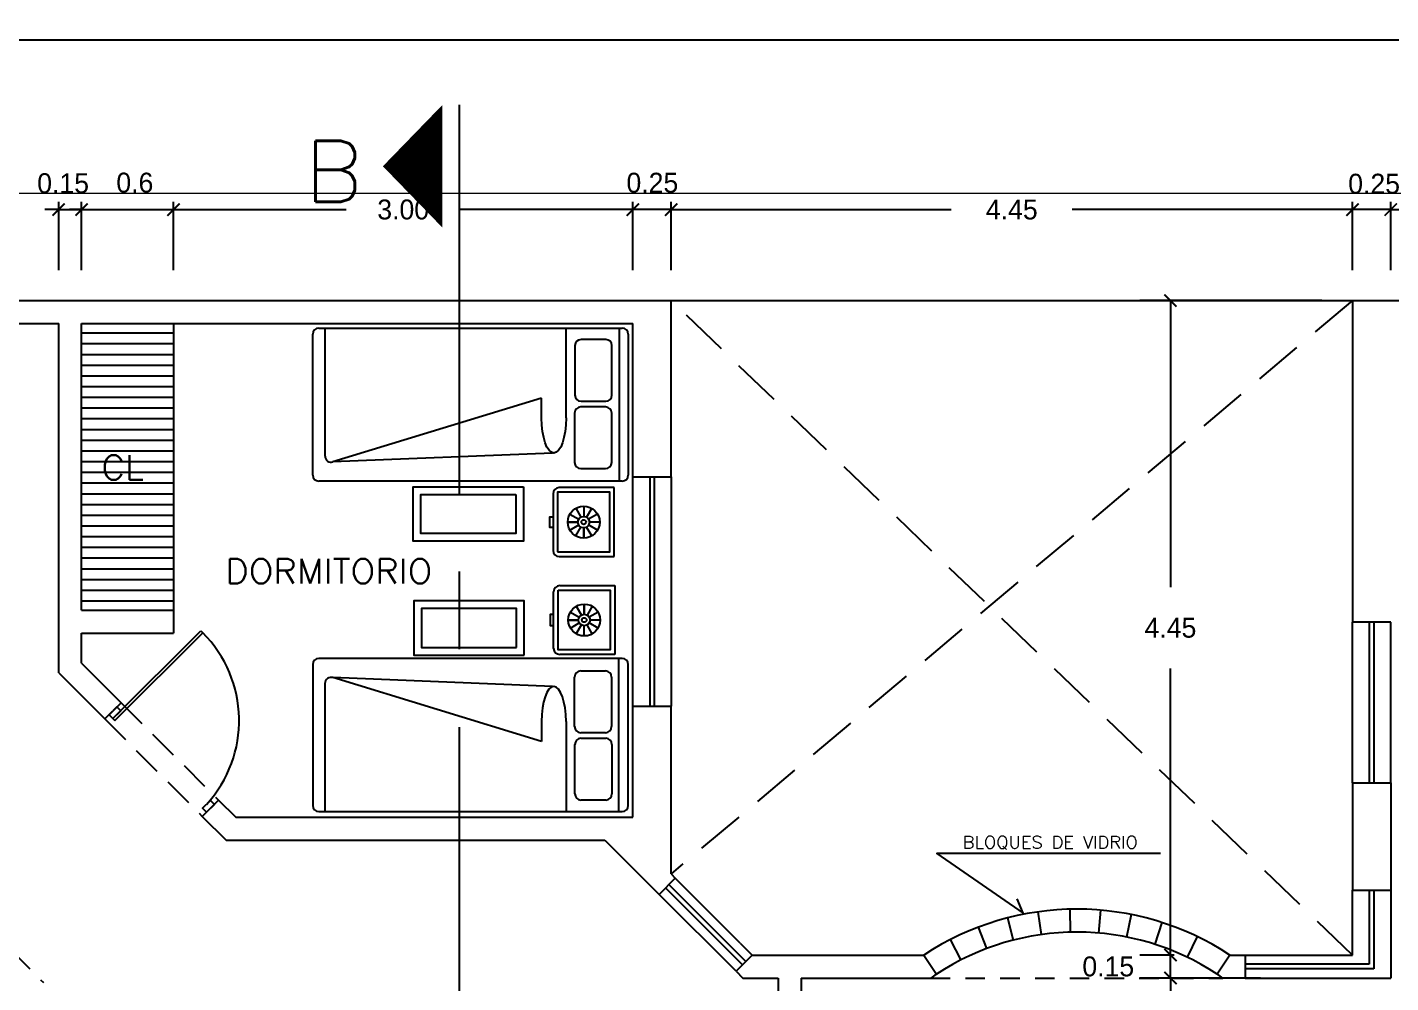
# Model space of a CAD drawing. Header units: millimetres. Extents: x 223 to 336, y 70 to 137.
# Drawn here: x 265.47 to 274.38, y 129.49 to 135.73 of the extents above; entities that cross this region are included whole.
import ezdxf

# ---------------------------------------------------------------- set-up
doc = ezdxf.new("R2010")
doc.units = ezdxf.units.MM
doc.linetypes.add('CENTERX2', pattern=[101.6, 63.5, -12.7, 12.7, -12.7])
doc.linetypes.add('HIDDEN', pattern=[9.525, 6.35, -3.175])
doc.layers.add('COTAS', color=3, linetype='Continuous', lineweight=9)
for name, color, linetype in [('linea-corte', 140, 'CENTERX2'), ('MUEBLES', 253, 'Continuous'), ('MUROS', 5, 'Continuous'), ('MUROS-BAJOS', 40, 'Continuous'), ('pisos', 8, 'Continuous'), ('PROYECCIONES', 6, 'HIDDEN'), ('PUERTAS', 2, 'Continuous'), ('TERRENO', 1, 'Continuous'), ('TEXTOS', 4, 'Continuous')]:
    doc.layers.add(name, color=color, linetype=linetype)
doc.layers.add('VENTANAS', color=250, linetype='Continuous', plot=False)
doc.styles.add('ROMANS', font='romans.shx', dxfattribs={"height": 0.05})
doc.dimstyles.new('ISO-25', dxfattribs={"dimtxt": 0.13, "dimasz": 0.08, "dimexe": 0.2, "dimexo": 0.2, "dimgap": 0.2, "dimtad": 0, "dimtih": 1, "dimtoh": 1, "dimdec": 3, "dimdsep": 46, "dimtxsty": 'Standard', "dimblk": 'ARCHTICK', "dimcen": 3, "dimadec": 0, "dimazin": 0, "dimtfac": 1, "dimtdec": 3, "dimtmove": 0, "dimatfit": 3, "dimldrblk": 'ARCHTICK', "dimfxl": 1, "dimarcsym": 0})

# ---------------------------------------------------------------- blocks, each defined once
blk = doc.blocks.new('_ARCHTICK')
at = {"color": 0, "linetype": 'ByBlock', "const_width": 0.15}
blk.add_lwpolyline([(-0.5, -0.5), (0.5, 0.5)], dxfattribs=at)
blk = doc.blocks.new('*D164')
at = {"layer": 'COTAS', "color": 0, "lineweight": -2, "ltscale": 0.05, "transparency": 16777216}
for p, q in [((241.9832, 134.1458), (241.9832, 135.6963)), ((241.9832, 135.6463), (259.564, 135.6463)), ((278.0431, 135.6463), (260.4623, 135.6463)), ((278.0431, 134.1458), (278.0431, 135.6963))]:
    blk.add_line(p, q, dxfattribs=at)
at = {"layer": 'Defpoints', "color": 0, "ltscale": 0.05, "transparency": 16777216}
for p in [(241.9832, 135.6463), (241.9832, 133.9458), (278.0431, 133.9458)]:
    blk.add_point(p, dxfattribs=at)
at = {"layer": 'COTAS', "color": 0, "lineweight": -2, "ltscale": 0.05, "transparency": 16777216, "xscale": 0.08, "yscale": 0.08, "zscale": 0.08, "rotation": 180}
blk.add_blockref('_ARCHTICK', (241.9832, 135.6463), dxfattribs=at)
at = {"layer": 'COTAS', "color": 0, "lineweight": -2, "ltscale": 0.05, "transparency": 16777216, "xscale": 0.08, "yscale": 0.08, "zscale": 0.08}
blk.add_blockref('_ARCHTICK', (278.0431, 135.6463), dxfattribs=at)
at = {"layer": 'COTAS', "color": 0, "ltscale": 0.05, "transparency": 16777216, "insert": (260.0132, 135.6463), "char_height": 0.13, "attachment_point": 5}
blk.add_mtext('36.06', dxfattribs=at)
blk = doc.blocks.new('*D237')
at = {"layer": 'COTAS', "color": 0, "lineweight": -2, "ltscale": 0.05, "transparency": 16777216}
for p, q in [((269.6787, 134.1458), (269.6787, 134.5904)), ((274.1288, 134.1458), (274.1288, 134.5904)), ((269.6787, 134.5404), (271.5088, 134.5404)), ((274.1288, 134.5404), (272.2988, 134.5404))]:
    blk.add_line(p, q, dxfattribs=at)
at = {"layer": 'Defpoints', "color": 0, "ltscale": 0.05, "transparency": 16777216}
for p in [(269.6787, 134.5404), (269.6787, 133.9458), (274.1288, 133.9458)]:
    blk.add_point(p, dxfattribs=at)
at = {"layer": 'COTAS', "color": 0, "lineweight": -2, "ltscale": 0.05, "transparency": 16777216, "xscale": 0.08, "yscale": 0.08, "zscale": 0.08, "rotation": 180}
blk.add_blockref('_ARCHTICK', (269.6787, 134.5404), dxfattribs=at)
at = {"layer": 'COTAS', "color": 0, "lineweight": -2, "ltscale": 0.05, "transparency": 16777216, "xscale": 0.08, "yscale": 0.08, "zscale": 0.08}
blk.add_blockref('_ARCHTICK', (274.1288, 134.5404), dxfattribs=at)
at = {"layer": 'COTAS', "color": 0, "ltscale": 0.05, "transparency": 16777216, "insert": (271.9038, 134.5404), "char_height": 0.13, "attachment_point": 5}
blk.add_mtext('4.45', dxfattribs=at)
blk = doc.blocks.new('*D256')
at = {"layer": 'COTAS', "color": 0, "lineweight": -2, "ltscale": 0.05, "transparency": 16777216}
for p, q in [((269.4288, 134.1458), (269.4288, 134.5904)), ((269.6787, 134.1458), (269.6787, 134.5904)), ((269.4288, 134.5404), (269.3488, 134.5404)), ((269.6787, 134.5404), (269.4288, 134.5404)), ((269.6787, 134.5404), (269.7587, 134.5404))]:
    blk.add_line(p, q, dxfattribs=at)
at = {"layer": 'Defpoints', "color": 0, "ltscale": 0.05, "transparency": 16777216}
for p in [(269.4288, 134.5404), (269.4288, 133.9458), (269.6787, 133.9458)]:
    blk.add_point(p, dxfattribs=at)
at = {"layer": 'COTAS', "color": 0, "lineweight": -2, "ltscale": 0.05, "transparency": 16777216, "xscale": 0.08, "yscale": 0.08, "zscale": 0.08}
blk.add_blockref('_ARCHTICK', (269.4288, 134.5404), dxfattribs=at)
at = {"layer": 'COTAS', "color": 0, "lineweight": -2, "ltscale": 0.05, "transparency": 16777216, "xscale": 0.08, "yscale": 0.08, "zscale": 0.08, "rotation": 180}
blk.add_blockref('_ARCHTICK', (269.6787, 134.5404), dxfattribs=at)
at = {"layer": 'COTAS', "color": 0, "ltscale": 0.05, "transparency": 16777216, "insert": (269.5563, 134.7152), "char_height": 0.13, "attachment_point": 5}
blk.add_mtext('0.25', dxfattribs=at)
blk = doc.blocks.new('*D257')
at = {"layer": 'COTAS', "color": 0, "lineweight": -2, "ltscale": 0.05, "transparency": 16777216}
for p, q in [((266.4288, 134.3005), (266.4288, 134.5904)), ((269.4288, 134.1458), (269.4288, 134.5904)), ((266.4288, 134.5404), (267.5554, 134.5404)), ((269.4288, 134.5404), (268.3021, 134.5404))]:
    blk.add_line(p, q, dxfattribs=at)
at = {"layer": 'Defpoints', "color": 0, "ltscale": 0.05, "transparency": 16777216}
for p in [(266.4288, 134.5404), (266.4288, 134.1005), (269.4288, 133.9458)]:
    blk.add_point(p, dxfattribs=at)
at = {"layer": 'COTAS', "color": 0, "lineweight": -2, "ltscale": 0.05, "transparency": 16777216, "xscale": 0.08, "yscale": 0.08, "zscale": 0.08, "rotation": 180}
blk.add_blockref('_ARCHTICK', (266.4288, 134.5404), dxfattribs=at)
at = {"layer": 'COTAS', "color": 0, "lineweight": -2, "ltscale": 0.05, "transparency": 16777216, "xscale": 0.08, "yscale": 0.08, "zscale": 0.08}
blk.add_blockref('_ARCHTICK', (269.4288, 134.5404), dxfattribs=at)
at = {"layer": 'COTAS', "color": 0, "ltscale": 0.05, "transparency": 16777216, "insert": (267.9288, 134.5404), "char_height": 0.13, "attachment_point": 5}
blk.add_mtext('3.00', dxfattribs=at)
blk = doc.blocks.new('*D264')
at = {"layer": 'COTAS', "color": 0, "lineweight": -2, "ltscale": 0.05, "transparency": 16777216}
for p, q in [((273.5288, 129.5208), (272.74, 129.5208)), ((272.94, 129.5208), (272.94, 129.2233)), ((272.94, 128.3958), (272.94, 128.6933)), ((273.9288, 128.3958), (272.74, 128.3958))]:
    blk.add_line(p, q, dxfattribs=at)
at = {"layer": 'Defpoints', "color": 0, "ltscale": 0.05, "transparency": 16777216}
for p in [(272.94, 129.5208), (273.7288, 129.5208), (274.1288, 128.3958)]:
    blk.add_point(p, dxfattribs=at)
at = {"layer": 'COTAS', "color": 0, "lineweight": -2, "ltscale": 0.05, "transparency": 16777216, "xscale": 0.08, "yscale": 0.08, "zscale": 0.08}
for p, rotation in [((272.94, 129.5208), 90), ((272.94, 128.3958), 270)]:
    blk.add_blockref('_ARCHTICK', p, dxfattribs=dict(at, rotation=rotation))
at = {"layer": 'COTAS', "color": 0, "ltscale": 0.05, "transparency": 16777216, "insert": (272.94, 128.9583), "char_height": 0.13, "attachment_point": 5}
blk.add_mtext('1.125', dxfattribs=at)
blk = doc.blocks.new('*D265')
at = {"layer": 'COTAS', "color": 0, "lineweight": -2, "ltscale": 0.05, "transparency": 16777216}
for p, q in [((274.1288, 134.1458), (274.1288, 134.5904)), ((274.3788, 134.1458), (274.3788, 134.5904)), ((274.1288, 134.5404), (274.0488, 134.5404)), ((274.3788, 134.5404), (274.1288, 134.5404)), ((274.3788, 134.5404), (274.4588, 134.5404))]:
    blk.add_line(p, q, dxfattribs=at)
at = {"layer": 'Defpoints', "color": 0, "ltscale": 0.05, "transparency": 16777216}
for p in [(274.1288, 134.5404), (274.1288, 133.9458), (274.3788, 133.9458)]:
    blk.add_point(p, dxfattribs=at)
at = {"layer": 'COTAS', "color": 0, "lineweight": -2, "ltscale": 0.05, "transparency": 16777216, "xscale": 0.08, "yscale": 0.08, "zscale": 0.08}
blk.add_blockref('_ARCHTICK', (274.1288, 134.5404), dxfattribs=at)
at = {"layer": 'COTAS', "color": 0, "lineweight": -2, "ltscale": 0.05, "transparency": 16777216, "xscale": 0.08, "yscale": 0.08, "zscale": 0.08, "rotation": 180}
blk.add_blockref('_ARCHTICK', (274.3788, 134.5404), dxfattribs=at)
at = {"layer": 'COTAS', "color": 0, "ltscale": 0.05, "transparency": 16777216, "insert": (274.2702, 134.7088), "char_height": 0.13, "attachment_point": 5}
blk.add_mtext('0.25', dxfattribs=at)
blk = doc.blocks.new('*D266')
at = {"layer": 'COTAS', "color": 0, "lineweight": -2, "ltscale": 0.05, "transparency": 16777216}
for p, q in [((274.3788, 134.1458), (274.3788, 134.5904)), ((276.7431, 134.1458), (276.7431, 134.5904)), ((274.3788, 134.5404), (275.1659, 134.5404)), ((276.7431, 134.5404), (275.9559, 134.5404))]:
    blk.add_line(p, q, dxfattribs=at)
at = {"layer": 'Defpoints', "color": 0, "ltscale": 0.05, "transparency": 16777216}
for p in [(274.3788, 134.5404), (274.3788, 133.9458), (276.7431, 133.9458)]:
    blk.add_point(p, dxfattribs=at)
at = {"layer": 'COTAS', "color": 0, "lineweight": -2, "ltscale": 0.05, "transparency": 16777216, "xscale": 0.08, "yscale": 0.08, "zscale": 0.08, "rotation": 180}
blk.add_blockref('_ARCHTICK', (274.3788, 134.5404), dxfattribs=at)
at = {"layer": 'COTAS', "color": 0, "lineweight": -2, "ltscale": 0.05, "transparency": 16777216, "xscale": 0.08, "yscale": 0.08, "zscale": 0.08}
blk.add_blockref('_ARCHTICK', (276.7431, 134.5404), dxfattribs=at)
at = {"layer": 'COTAS', "color": 0, "ltscale": 0.05, "transparency": 16777216, "insert": (275.5609, 134.5404), "char_height": 0.13, "attachment_point": 5}
blk.add_mtext('2.35', dxfattribs=at)
blk = doc.blocks.new('*D272')
at = {"layer": 'COTAS', "color": 0, "lineweight": -2, "ltscale": 0.05, "transparency": 16777216}
for p, q in [((273.9288, 133.9458), (272.74, 133.9458)), ((272.94, 133.9458), (272.94, 132.0733)), ((272.94, 129.6708), (272.94, 131.5433)), ((272.9652, 129.6708), (272.74, 129.6708))]:
    blk.add_line(p, q, dxfattribs=at)
at = {"layer": 'Defpoints', "color": 0, "ltscale": 0.05, "transparency": 16777216}
for p in [(272.94, 133.9458), (274.1288, 133.9458), (273.1652, 129.6708)]:
    blk.add_point(p, dxfattribs=at)
at = {"layer": 'COTAS', "color": 0, "lineweight": -2, "ltscale": 0.05, "transparency": 16777216, "xscale": 0.08, "yscale": 0.08, "zscale": 0.08}
for p, rotation in [((272.94, 133.9458), 90), ((272.94, 129.6708), 270)]:
    blk.add_blockref('_ARCHTICK', p, dxfattribs=dict(at, rotation=rotation))
at = {"layer": 'COTAS', "color": 0, "ltscale": 0.05, "transparency": 16777216, "insert": (272.94, 131.8083), "char_height": 0.13, "attachment_point": 5}
blk.add_mtext('4.45', dxfattribs=at)
blk = doc.blocks.new('*D273')
at = {"layer": 'COTAS', "color": 0, "lineweight": -2, "ltscale": 0.05, "transparency": 16777216}
for p, q in [((272.94, 129.6708), (272.94, 129.7508)), ((272.8161, 129.6708), (272.74, 129.6708)), ((272.94, 129.5208), (272.94, 129.6708)), ((272.94, 129.5208), (272.94, 129.6708)), ((272.8237, 129.5208), (272.74, 129.5208)), ((272.94, 129.5208), (272.94, 129.4408))]:
    blk.add_line(p, q, dxfattribs=at)
at = {"layer": 'Defpoints', "color": 0, "ltscale": 0.05, "transparency": 16777216}
for p in [(272.94, 129.6708), (273.0161, 129.6708), (273.0237, 129.5208)]:
    blk.add_point(p, dxfattribs=at)
at = {"layer": 'COTAS', "color": 0, "lineweight": -2, "ltscale": 0.05, "transparency": 16777216, "xscale": 0.08, "yscale": 0.08, "zscale": 0.08}
for p, rotation in [((272.94, 129.6708), 270), ((272.94, 129.5208), 90)]:
    blk.add_blockref('_ARCHTICK', p, dxfattribs=dict(at, rotation=rotation))
at = {"layer": 'COTAS', "color": 0, "ltscale": 0.05, "transparency": 16777216, "insert": (272.5339, 129.5958), "char_height": 0.13, "attachment_point": 5}
blk.add_mtext('0.15', dxfattribs=at)
blk = doc.blocks.new('*D284')
at = {"layer": 'COTAS', "color": 0, "lineweight": -2, "ltscale": 0.05, "transparency": 16777216}
for p, q in [((265.6788, 134.3565), (265.6788, 134.5904)), ((265.8288, 134.4174), (265.8288, 134.5904)), ((265.6788, 134.5404), (265.5988, 134.5404)), ((265.6788, 134.5404), (265.8288, 134.5404)), ((265.8288, 134.5404), (265.9088, 134.5404))]:
    blk.add_line(p, q, dxfattribs=at)
at = {"layer": 'Defpoints', "color": 0, "ltscale": 0.05, "transparency": 16777216}
for p in [(265.8288, 134.5404), (265.8288, 134.2174), (265.6788, 134.1565)]:
    blk.add_point(p, dxfattribs=at)
at = {"layer": 'COTAS', "color": 0, "lineweight": -2, "ltscale": 0.05, "transparency": 16777216, "xscale": 0.08, "yscale": 0.08, "zscale": 0.08}
blk.add_blockref('_ARCHTICK', (265.6788, 134.5404), dxfattribs=at)
at = {"layer": 'COTAS', "color": 0, "lineweight": -2, "ltscale": 0.05, "transparency": 16777216, "xscale": 0.08, "yscale": 0.08, "zscale": 0.08, "rotation": 180}
blk.add_blockref('_ARCHTICK', (265.8288, 134.5404), dxfattribs=at)
at = {"layer": 'COTAS', "color": 0, "ltscale": 0.05, "transparency": 16777216, "insert": (265.7078, 134.712), "char_height": 0.13, "attachment_point": 5}
blk.add_mtext('0.15', dxfattribs=at)
blk = doc.blocks.new('*D287')
at = {"layer": 'COTAS', "color": 0, "lineweight": -2, "ltscale": 0.05, "transparency": 16777216}
for p, q in [((264.7288, 134.3553), (264.7288, 134.5904)), ((265.6788, 134.1457), (265.6788, 134.5904)), ((264.7288, 134.5404), (264.6488, 134.5404)), ((264.7288, 134.5404), (264.8196, 134.5404)), ((265.6788, 134.5404), (265.5879, 134.5404)), ((265.6788, 134.5404), (265.7588, 134.5404))]:
    blk.add_line(p, q, dxfattribs=at)
at = {"layer": 'Defpoints', "color": 0, "ltscale": 0.05, "transparency": 16777216}
for p in [(265.6788, 134.5404), (264.7288, 134.1553), (265.6788, 133.9457)]:
    blk.add_point(p, dxfattribs=at)
at = {"layer": 'COTAS', "color": 0, "lineweight": -2, "ltscale": 0.05, "transparency": 16777216, "xscale": 0.08, "yscale": 0.08, "zscale": 0.08}
blk.add_blockref('_ARCHTICK', (264.7288, 134.5404), dxfattribs=at)
at = {"layer": 'COTAS', "color": 0, "lineweight": -2, "ltscale": 0.05, "transparency": 16777216, "xscale": 0.08, "yscale": 0.08, "zscale": 0.08, "rotation": 180}
blk.add_blockref('_ARCHTICK', (265.6788, 134.5404), dxfattribs=at)
at = {"layer": 'COTAS', "color": 0, "ltscale": 0.05, "transparency": 16777216, "insert": (265.2038, 134.5404), "char_height": 0.13, "attachment_point": 5}
blk.add_mtext('0.95', dxfattribs=at)
blk = doc.blocks.new('*D288')
at = {"layer": 'COTAS', "color": 0, "lineweight": -2, "ltscale": 0.05, "transparency": 16777216}
for p, q in [((265.8288, 134.1457), (265.8288, 134.5904)), ((266.4288, 134.1457), (266.4288, 134.5904)), ((265.8288, 134.5404), (265.7488, 134.5404)), ((265.8288, 134.5404), (266.4288, 134.5404)), ((266.4288, 134.5404), (266.5088, 134.5404))]:
    blk.add_line(p, q, dxfattribs=at)
at = {"layer": 'Defpoints', "color": 0, "ltscale": 0.05, "transparency": 16777216}
for p in [(266.4288, 134.5404), (265.8288, 133.9457), (266.4288, 133.9457)]:
    blk.add_point(p, dxfattribs=at)
at = {"layer": 'COTAS', "color": 0, "lineweight": -2, "ltscale": 0.05, "transparency": 16777216, "xscale": 0.08, "yscale": 0.08, "zscale": 0.08}
blk.add_blockref('_ARCHTICK', (265.8288, 134.5404), dxfattribs=at)
at = {"layer": 'COTAS', "color": 0, "lineweight": -2, "ltscale": 0.05, "transparency": 16777216, "xscale": 0.08, "yscale": 0.08, "zscale": 0.08, "rotation": 180}
blk.add_blockref('_ARCHTICK', (266.4288, 134.5404), dxfattribs=at)
at = {"layer": 'COTAS', "color": 0, "ltscale": 0.05, "transparency": 16777216, "insert": (266.1763, 134.7159), "char_height": 0.13, "attachment_point": 5}
blk.add_mtext('0.6', dxfattribs=at)

msp = doc.modelspace()

# ---------------------------------------------------------------- hatches: boundary and pattern name
at = {"layer": 'pisos', "ltscale": 0.05}
h = msp.add_hatch(dxfattribs=at)
h.set_pattern_fill('_USER', color=256, scale=0.07, style=0, pattern_type=0)
h.set_pattern_definition([(0, (0.387006, 0.59479), (0, 0.07), [])])
h.paths.add_polyline_path([(265.82876, 131.92332), (266.42876, 131.92332), (266.42876, 133.79582), (265.82876, 133.79582)])
h.paths.add_polyline_path([(265.94212, 132.73557), (266.29824, 132.73557), (266.29824, 132.97557), (265.94212, 132.97557)], flags=24)

# ---------------------------------------------------------------- linework, layer by layer
at = {"layer": 'COTAS', "color": 6, "ltscale": 0.05}
msp.add_line((241.4611, 134.64728), (279.74162, 134.64728), dxfattribs=at)
at = {"layer": 'linea-corte', "ltscale": 0.04}
msp.add_line((268.29499, 135.22419), (268.29499, 120.04346), dxfattribs=at)
at = {"layer": 'linea-corte', "ltscale": 0.05}
msp.add_lwpolyline([(268.18441, 134.8236, 0.8, 0, 0), (267.79626, 134.8236, 0, 0, 0)], format="xyseb", dxfattribs=at)
at = {"layer": 'MUEBLES'}
for p, q in [((267.37867, 133.76665), (269.35867, 133.76665)), ((267.41867, 132.93011), (267.41867, 133.76665)), ((268.99279, 133.17925), (268.99279, 133.75976)), ((269.33867, 133.76665), (269.33867, 132.76665)), ((267.33867, 132.80665), (267.33867, 133.72665)), ((269.2523, 133.69173), (269.09054, 133.69173)), ((269.39867, 133.72665), (269.39867, 132.80665)), ((269.05054, 133.65173), (269.05054, 133.32826)), ((269.2923, 133.32826), (269.2923, 133.65173)), ((268.83279, 133.30949), (267.47039, 132.89187)), ((268.83279, 133.17925), (268.83279, 133.30949)), ((269.25054, 133.25167), (269.08879, 133.25167)), ((269.09054, 133.28826), (269.2523, 133.28826)), ((269.04879, 133.21167), (269.04879, 132.8882)), ((269.29054, 132.8882), (269.29054, 133.21167)), ((268.9046, 132.95018), (267.47039, 132.89187)), ((269.08879, 132.8482), (269.25054, 132.8482)), ((269.35867, 132.76665), (267.37867, 132.76665)), ((269.30782, 132.7242), (268.94782, 132.7242)), ((269.30782, 132.2742), (269.30782, 132.7242)), ((268.90782, 132.6842), (268.90782, 132.3142)), ((269.10782, 132.60358), (269.10782, 132.53665)), ((269.10782, 132.60358), (269.10782, 132.53665)), ((269.01743, 132.55139), (269.07539, 132.51793)), ((269.05563, 132.5896), (269.0891, 132.53164)), ((269.16001, 132.5896), (269.12655, 132.53164)), ((269.19822, 132.55139), (269.14026, 132.51793)), ((269.00344, 132.4992), (269.07037, 132.4992)), ((269.07037, 132.4992), (269.00344, 132.4992)), ((269.01743, 132.44701), (269.07539, 132.48047)), ((269.05563, 132.4088), (269.0891, 132.46676)), ((269.10782, 132.46175), (269.10782, 132.39482)), ((269.10782, 132.39482), (269.10782, 132.46175)), ((269.16001, 132.4088), (269.12655, 132.46676)), ((269.19822, 132.44701), (269.14026, 132.48047)), ((269.2122, 132.4992), (269.14528, 132.4992)), ((268.94782, 132.2742), (269.30782, 132.2742)), ((268.95158, 132.08448), (269.31158, 132.08448)), ((269.31158, 132.08448), (269.31158, 131.63448)), ((268.91158, 131.67448), (268.91158, 132.04448)), ((269.02119, 131.91167), (269.07914, 131.8782)), ((269.05939, 131.94987), (269.09285, 131.89191)), ((269.11158, 131.89693), (269.11158, 131.96386)), ((269.11158, 131.96386), (269.11158, 131.89693)), ((269.16377, 131.94987), (269.13031, 131.89191)), ((269.20198, 131.91167), (269.14402, 131.8782)), ((269.0072, 131.85948), (269.07413, 131.85948)), ((269.07413, 131.85948), (269.0072, 131.85948)), ((269.02119, 131.80729), (269.07914, 131.84075)), ((269.05939, 131.76908), (269.09285, 131.82704)), ((269.11158, 131.7551), (269.11158, 131.82202)), ((269.11158, 131.7551), (269.11158, 131.82202)), ((269.16377, 131.76908), (269.13031, 131.82704)), ((269.20198, 131.80729), (269.14402, 131.84075)), ((269.21596, 131.85948), (269.14904, 131.85948)), ((269.31158, 131.63448), (268.95158, 131.63448)), ((267.33822, 131.56851), (267.33822, 130.64851)), ((269.35822, 131.60851), (267.37822, 131.60851)), ((269.33822, 130.60851), (269.33822, 131.60851)), ((269.39822, 130.64851), (269.39822, 131.56851)), ((267.41822, 131.44504), (267.41822, 130.60851)), ((268.90416, 131.42497), (267.46994, 131.48329)), ((268.83235, 131.06566), (267.46994, 131.48329)), ((269.04834, 131.16349), (269.04834, 131.48696)), ((269.08834, 131.52696), (269.2501, 131.52696)), ((269.2901, 131.48696), (269.2901, 131.16349)), ((268.83235, 131.1959), (268.83235, 131.06566)), ((268.99235, 131.1959), (268.99235, 130.61539)), ((269.2501, 131.12349), (269.08834, 131.12349)), ((269.0901, 131.08689), (269.25185, 131.08689)), ((269.0501, 130.72342), (269.0501, 131.04689)), ((269.29185, 131.04689), (269.29185, 130.72342)), ((269.25185, 130.68342), (269.0901, 130.68342)), ((267.37822, 130.60851), (269.35822, 130.60851))]:
    msp.add_line(p, q, dxfattribs=at)
for points in [[(268.71518, 132.7286), (268.71518, 132.37448), (267.99483, 132.37448), (267.99483, 132.7286)], [(268.93782, 132.3042), (269.27782, 132.3042), (269.27782, 132.6942), (268.93782, 132.6942)], [(268.66518, 132.6786), (268.66518, 132.42448), (268.04483, 132.42448), (268.04483, 132.6786)], [(268.90782, 132.53423), (268.90782, 132.46417), (268.88575, 132.46417), (268.88575, 132.53423)], [(268.71894, 131.63007), (268.71894, 131.9842), (267.99859, 131.9842), (267.99859, 131.63007)], [(268.94158, 132.05448), (269.28158, 132.05448), (269.28158, 131.66448), (268.94158, 131.66448)], [(268.66894, 131.68007), (268.66894, 131.9342), (268.04859, 131.9342), (268.04859, 131.68007)], [(268.91158, 131.82445), (268.91158, 131.8945), (268.88951, 131.8945), (268.88951, 131.82445)]]:
    msp.add_lwpolyline(points, close=True, dxfattribs=at)
for centre, radius in [((269.10782, 132.4992), 0.10438), ((269.10782, 132.4992), 0.03745), ((269.10782, 132.4992), 0.01509), ((269.11158, 131.85948), 0.10438), ((269.11158, 131.85948), 0.03745), ((269.11158, 131.85948), 0.01509)]:
    msp.add_circle(centre, radius, dxfattribs=at)
for centre, start, end in [((267.37867, 133.72665), 90, 180), ((269.35867, 133.72665), 0, 90), ((269.09054, 133.65173), 90, 180), ((269.2523, 133.65173), 0, 90), ((269.09054, 133.32826), 180, 270), ((269.2523, 133.32826), 270, 0), ((269.08879, 133.21167), 90, 180), ((269.25054, 133.21167), 0, 90), ((267.45867, 132.93011), 180, 287.042122), ((269.08879, 132.8882), 180, 270), ((269.25054, 132.8882), 270, 0), ((267.37867, 132.80665), 180, 270), ((269.35867, 132.80665), 270, 0), ((268.94782, 132.6842), 90, 180), ((268.94782, 132.3142), 180, 270), ((268.95158, 132.04448), 90, 180), ((268.95158, 131.67448), 180, 270), ((267.37822, 131.56851), 90, 180), ((269.35822, 131.56851), 0, 90), ((267.45822, 131.44504), 72.957878, 180), ((269.08834, 131.48696), 90, 180), ((269.2501, 131.48696), 0, 90), ((269.08834, 131.16349), 180, 270), ((269.0901, 131.04689), 90, 180), ((269.2501, 131.16349), 270, 0), ((269.25185, 131.04689), 0, 90), ((267.37822, 130.64851), 180, 270), ((269.0901, 130.72342), 180, 270), ((269.25185, 130.72342), 270, 0), ((269.35822, 130.64851), 270, 0)]:
    msp.add_arc(centre, 0.04, start, end, dxfattribs=at)
at = {"layer": 'MUEBLES', "extrusion": (0, 0, -1)}
msp.add_ellipse((268.91279, 133.17925), major_axis=(0, -0.2289), ratio=0.3494982, start_param=4.712389, end_param=7.8539816, dxfattribs=at)
at = {"layer": 'MUEBLES'}
msp.add_ellipse((268.91235, 131.1959), major_axis=(0, 0.2289), ratio=0.3494982, start_param=4.712389, end_param=7.8539816, dxfattribs=at)
at = {"layer": 'MUROS'}
for p, q in [((248.94473, 133.94535), (269.67876, 133.94582)), ((274.12876, 133.94582), (274.12876, 132.94582)), ((274.12876, 133.94582), (276.89312, 133.94582)), ((258.31626, 133.79582), (265.67876, 133.79582)), ((265.82876, 133.79582), (269.42876, 133.79582)), ((274.12876, 132.94582), (274.12876, 131.84582)), ((269.42876, 131.29582), (269.67876, 131.29582)), ((274.12876, 130.79582), (274.37876, 130.79582)), ((274.12876, 130.79582), (274.12876, 130.09582)), ((274.37876, 130.79582), (274.37876, 130.09582)), ((266.83485, 130.57082), (269.42876, 130.57082)), ((266.77272, 130.42082), (269.24653, 130.42082)), ((269.24653, 130.42082), (269.60008, 130.06726)), ((269.67876, 130.20072), (269.70615, 130.17333)), ((269.70615, 130.17333), (269.60008, 130.06726)), ((274.12876, 130.09582), (274.37876, 130.09582)), ((270.20866, 129.67082), (270.10259, 129.56475)), ((270.20866, 129.67082), (271.32876, 129.67082)), ((270.20866, 129.67082), (271.32876, 129.67082)), ((271.32876, 129.67082), (271.41133, 129.54559)), ((273.32876, 129.67082), (273.24619, 129.54559)), ((273.32876, 129.67082), (273.42876, 129.67082)), ((273.42876, 129.67082), (273.42876, 129.52082)), ((270.10259, 129.56475), (270.14653, 129.52082)), ((270.14653, 129.52082), (270.37876, 129.52082)), ((270.37876, 129.52082), (270.37876, 129.40832)), ((270.52876, 129.52082), (270.52876, 129.40832)), ((270.52876, 129.52082), (271.37482, 129.52082)), ((273.42876, 129.52082), (273.2827, 129.52082))]:
    msp.add_line(p, q, dxfattribs=at)
at = {"layer": 'MUROS', "ltscale": 0.05}
for p, q in [((269.67876, 132.79582), (269.67876, 133.94582)), ((265.67876, 131.51478), (265.67876, 133.79582)), ((265.82876, 131.92332), (265.82876, 133.79582)), ((269.42876, 132.79582), (269.42876, 133.79582)), ((269.42876, 132.79582), (269.67876, 132.79582)), ((265.82876, 131.92332), (266.42876, 131.92332)), ((266.42876, 131.92332), (266.42876, 131.77332)), ((274.37876, 131.84582), (274.12876, 131.84582)), ((265.82876, 131.57691), (265.82876, 131.77332)), ((265.82876, 131.77332), (266.42876, 131.77332)), ((265.82876, 131.57691), (266.08663, 131.31904)), ((265.67876, 131.51478), (265.98056, 131.21297)), ((265.98056, 131.21297), (266.08663, 131.31904)), ((269.42876, 130.57082), (269.42876, 131.29582)), ((269.67876, 130.20072), (269.67876, 131.29582)), ((266.61696, 130.57658), (266.72302, 130.68264)), ((266.72302, 130.68264), (266.83485, 130.57082)), ((266.61696, 130.57658), (266.77272, 130.42082))]:
    msp.add_line(p, q, dxfattribs=at)
at = {"layer": 'MUROS'}
for start, end in [(123.398488, 124.915206), (55.084794, 56.601512)]:
    msp.add_arc((272.32876, 128.15415), 1.66667, start, end, dxfattribs=at)
at = {"layer": 'MUROS-BAJOS', "ltscale": 0.05}
for p, q in [((269.42876, 131.29582), (269.42876, 132.79582)), ((269.67876, 132.79582), (269.67876, 131.29582)), ((274.12876, 130.79582), (274.12876, 131.84582)), ((274.37876, 130.79582), (274.37876, 131.84582)), ((270.13041, 129.74907), (269.70615, 130.17333)), ((270.10259, 129.56475), (269.60008, 130.06726)), ((274.12876, 129.67082), (274.12876, 130.09582)), ((274.37876, 130.09582), (274.37876, 129.52082)), ((272.07475, 129.95297), (272.09573, 129.80445)), ((272.2821, 129.97022), (272.28595, 129.82027)), ((272.48232, 129.96432), (272.46964, 129.81485)), ((272.68311, 129.93592), (272.65385, 129.7888)), ((271.68492, 129.8529), (271.73808, 129.71263)), ((271.87585, 129.91345), (271.91324, 129.76819)), ((272.88452, 129.88372), (272.83863, 129.74091)), ((270.13041, 129.74907), (270.20866, 129.67082)), ((271.50181, 129.77169), (271.57009, 129.63813)), ((273.11389, 129.7924), (273.04906, 129.65713)), ((273.42876, 129.67082), (274.12876, 129.67082)), ((270.20866, 129.52082), (270.20866, 129.52082)), ((273.42876, 129.52082), (274.37876, 129.52082))]:
    msp.add_line(p, q, dxfattribs=at)
for radius in [1.81667, 1.66667]:
    msp.add_arc((272.32876, 128.15415), radius, 56.601512, 123.398488, dxfattribs=at)
at = {"layer": 'pisos', "ltscale": 0.05}
for p, q in [((269.67876, 133.94582), (274.12876, 133.94582)), ((266.42876, 133.79582), (266.42876, 131.92332))]:
    msp.add_line(p, q, dxfattribs=at)
msp.add_lwpolyline([(272.87536, 130.33446), (271.41513, 130.33446), (271.97864, 129.94546), (271.93962, 130.03845)], dxfattribs=at)
at = {"layer": 'PROYECCIONES', "ltscale": 0.05}
for p, q in [((274.12876, 129.67082), (269.67876, 133.94582)), ((274.12876, 133.94582), (269.67876, 130.20072))]:
    msp.add_line(p, q, dxfattribs=at)
at = {"layer": 'PROYECCIONES', "ltscale": 0.03}
for p, q in [((266.08663, 131.31904), (266.72302, 130.68264)), ((265.98056, 131.21297), (266.61696, 130.57658)), ((264.94384, 130.12511), (265.57926, 129.49137))]:
    msp.add_line(p, q, dxfattribs=at)
at = {"layer": 'PROYECCIONES', "ltscale": 0.02}
msp.add_line((271.37482, 129.52082), (273.2827, 129.52082), dxfattribs=at)
at = {"layer": 'PUERTAS', "color": 1}
for p, q in [((266.03359, 131.2151), (266.60692, 131.78842)), ((266.04632, 131.20237), (266.61964, 131.77569)), ((266.60692, 131.78842), (266.61964, 131.77569)), ((266.03359, 131.2151), (266.04632, 131.20237))]:
    msp.add_line(p, q, dxfattribs=at)
for points in [[(266.00814, 131.24055), (266.03359, 131.2151), (266.08451, 131.26601), (266.05905, 131.29146)], [(266.64453, 130.60416), (266.61908, 130.62961), (266.66999, 130.68052), (266.69545, 130.65507)]]:
    msp.add_lwpolyline(points, close=True, dxfattribs=at)
at = {"layer": 'PUERTAS'}
msp.add_arc((266.04632, 131.20237), 0.8108, 317.544804, 45, dxfattribs=at)
at = {"layer": 'TERRENO', "ltscale": 0.05}
for p, q in [((274.23876, 131.84582), (274.23876, 130.79582)), ((274.26876, 131.84582), (274.26876, 130.79582)), ((274.23876, 130.09582), (274.23876, 129.61082)), ((274.26876, 130.09582), (274.26876, 129.58082)), ((274.23876, 129.61082), (273.42876, 129.61082)), ((274.26876, 129.58082), (273.42876, 129.58082))]:
    msp.add_line(p, q, dxfattribs=at)
at = {"layer": 'VENTANAS', "ltscale": 0.05}
for p, q in [((269.53876, 132.79582), (269.53876, 131.29582)), ((269.56876, 132.79582), (269.56876, 131.29582))]:
    msp.add_line(p, q, dxfattribs=at)
at = {"layer": 'VENTANAS'}
for p, q in [((270.14502, 129.60718), (269.64251, 130.10969)), ((270.16623, 129.62839), (269.66372, 130.1309))]:
    msp.add_line(p, q, dxfattribs=at)

# ---------------------------------------------------------------- texts
at = {"layer": 'linea-corte', "style": 'ROMANS', "width": 1.065916}
msp.add_text('B', height=0.4, dxfattribs=at).set_placement((267.28396, 134.59058))
at = {"layer": 'TEXTOS', "style": 'ROMANS', "width": 1.065916}
for s, height, p in [('CL', 0.16, (265.95775, 132.77557)), ('DORMITORIO', 0.16, (266.76684, 132.09899)), ('BLOQUES DE VIDRIO', 0.08, (271.58316, 130.36753))]:
    msp.add_text(s, height=height, dxfattribs=at).set_placement(p)

# ---------------------------------------------------------------- dimensions: what is measured, and where the dimension line sits
at = {"layer": 'COTAS', "ltscale": 0.05}
for base, p1, p2, picture, middle in [((241.98319, 135.64631), (278.04312, 133.94582), (241.98319, 133.94582), '*D164', (260.01315, 135.64631)), ((265.67876, 134.54037), (264.72876, 134.15529), (265.67876, 133.94573), '*D287', (265.20376, 134.54037)), ((269.67875, 134.54037), (274.12876, 133.94582), (269.67875, 133.94582), '*D237', (271.90375, 134.54037))]:
    dim = msp.add_linear_dim(base=base, p1=p1, p2=p2, dimstyle='ISO-25', override={"dimscale": 1, "dimexe": 0.05, "dimtmove": 1}, dxfattribs=at)
    dim.commit()
    dim.dimension.update_dxf_attribs({"geometry": picture, "text_midpoint": middle})
for base, p1, p2, picture, middle in [((265.82876, 134.54037), (265.67876, 134.15651), (265.82876, 134.21744), '*D284', (265.70781, 134.71204)), ((266.42876, 134.54037), (265.82876, 133.94573), (266.42876, 133.94574), '*D288', (266.17632, 134.71591)), ((269.42875, 134.54037), (269.67875, 133.94582), (269.42875, 133.94581), '*D256', (269.55631, 134.7152)), ((274.12876, 134.54037), (274.37876, 133.94582), (274.12876, 133.94582), '*D265', (274.27018, 134.70883))]:
    dim = msp.add_linear_dim(base=base, p1=p1, p2=p2, dimstyle='ISO-25', override={"dimscale": 1, "dimexe": 0.05, "dimtmove": 1}, dxfattribs=at)
    dim.commit()
    dim.dimension.update_dxf_attribs({"geometry": picture, "text_midpoint": middle, "dimtype": 160})
for base, p1, p2, text, picture, middle in [((266.42876, 134.54037), (269.42875, 133.94581), (266.42876, 134.1005), '3.00', '*D257', (267.92876, 134.54037)), ((274.37876, 134.54037), (276.74312, 133.94582), (274.37876, 133.94582), '2.35', '*D266', (275.56094, 134.54037))]:
    dim = msp.add_linear_dim(base=base, p1=p1, p2=p2, text=text, dimstyle='ISO-25', override={"dimscale": 1, "dimexe": 0.05, "dimtmove": 1}, dxfattribs=at)
    dim.commit()
    dim.dimension.update_dxf_attribs({"geometry": picture, "text_midpoint": middle})
dim = msp.add_linear_dim(base=(272.94002, 133.94582), p1=(273.16524, 129.67082), p2=(274.12876, 133.94582), angle=90, text='4.45', dimstyle='ISO-25', override={"dimscale": 1}, dxfattribs=at)
dim.commit()
dim.dimension.update_dxf_attribs({"geometry": '*D272', "text_midpoint": (272.94002, 131.80832)})
dim = msp.add_linear_dim(base=(272.94002, 129.67082), p1=(273.02372, 129.52082), p2=(273.01607, 129.67082), angle=90, dimstyle='ISO-25', override={"dimscale": 1, "dimtmove": 1}, dxfattribs=at)
dim.commit()
dim.dimension.update_dxf_attribs({"geometry": '*D273', "text_midpoint": (272.53387, 129.59582), "dimtype": 160})
dim = msp.add_linear_dim(base=(272.94002, 129.52082), p1=(274.12876, 128.39582), p2=(273.72876, 129.52082), angle=90, dimstyle='ISO-25', override={"dimscale": 1, "dimdec": 4, "dimtmove": 1}, dxfattribs=at)
dim.commit()
dim.dimension.update_dxf_attribs({"geometry": '*D264', "text_midpoint": (272.94002, 128.95832)})

doc.saveas('drawing.dxf')
